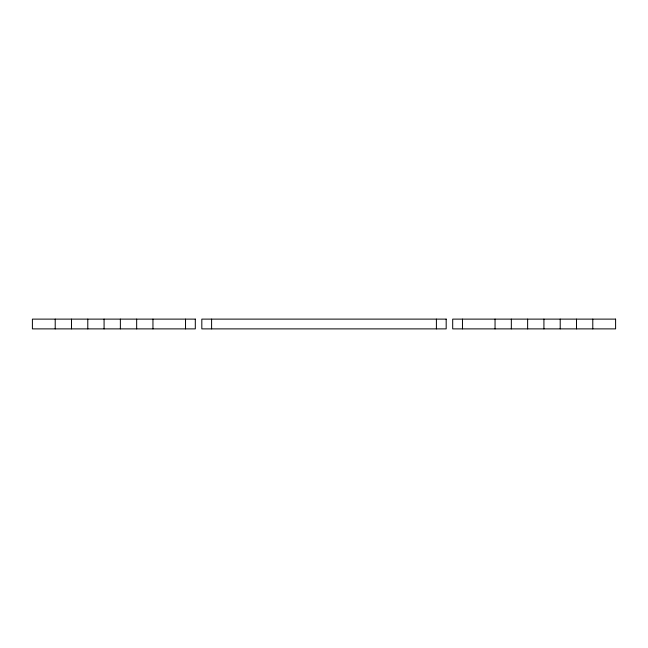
<?xml version="1.0" encoding="UTF-8"?>
<svg xmlns="http://www.w3.org/2000/svg" width="648" height="648" viewBox="0 0 648 648"><rect width="100%" height="100%" fill="white"/><g stroke="black" fill="none" stroke-linecap="round" stroke-linejoin="round"><path stroke-width="0.97" d="M592.79 319.116L592.79 328.884M576.501 319.116L576.501 328.884M560.212 319.116L560.212 328.884M543.923 319.116L543.923 328.884M527.634 319.116L527.634 328.884M511.337 319.116L511.337 328.884M495.048 319.116L495.048 328.884M462.47 319.116L462.47 328.884M436.404 319.116L436.404 328.884M211.596 319.116L211.596 328.884M185.531 319.116L185.531 328.884M152.952 319.116L152.952 328.884M136.663 319.116L136.663 328.884M120.366 319.116L120.366 328.884M104.077 319.116L104.077 328.884M87.788 319.116L87.788 328.884M71.499 319.116L71.499 328.884M55.21 319.116L55.21 328.884M195.307 319.116L32.4 319.116L32.4 328.884L195.307 328.884L195.307 319.116M446.18 319.116L201.82 319.116L201.82 328.884L446.18 328.884L446.18 319.116M615.6 319.116L452.693 319.116L452.693 328.884L615.6 328.884L615.6 319.116"/></g></svg>
